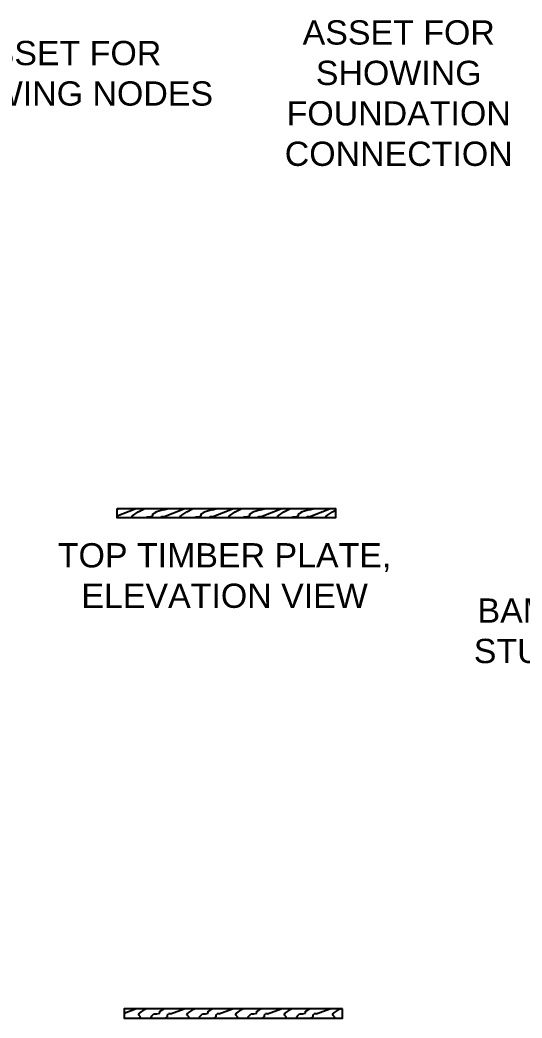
# Model space of a CAD drawing. Extents: x 6298 to 37851, y 8111 to 44134.
# Drawn here: x 11954 to 14022, y 21211 to 25326 of the extents above; entities that cross this region are included whole.
import ezdxf

# ---------------------------------------------------------------- set-up
doc = ezdxf.new("R2010")
doc.units = 0
doc.header["$MEASUREMENT"] = 0
for name, color, linetype in [('A-DIMENSIONS', 30, 'Continuous'), ('A-Hatch', 8, 'Continuous'), ('AR-Jambs', 3, 'Continuous'), ('AR-Timber Plate', 3, 'Continuous')]:
    doc.layers.add(name, color=color, linetype=linetype)
doc.styles.get("Standard").update_dxf_attribs({"font": 'arial.ttf'})

msp = doc.modelspace()

# ---------------------------------------------------------------- hatches: boundary and pattern name
at = {"layer": 'A-Hatch'}
h = msp.add_hatch(dxfattribs=at)
h.set_pattern_fill('HWOD20E1', color=256, scale=4, pattern_type=2)
h.set_pattern_definition([(14.03624, (-148454.88, -7694.04), (2e-07, 200), [32.9848, -791.6363]), (14.03624, (-148254.88, -7694.04), (2e-07, 200), [32.9848, -791.6363]), (14.03624, (-148054.88, -7694.04), (2e-07, 200), [32.9848, -791.6363]), (14.03624, (-147854.88, -7694.04), (2e-07, 200), [32.9848, -791.6363]), (18.43495, (-148422.88, -7686.04), (3e-07, 200), [37.9473, -594.5082]), (18.43495, (-148222.88, -7686.04), (3e-07, 200), [37.9473, -594.5082]), (18.43495, (-148022.88, -7686.04), (3e-07, 200), [37.9473, -594.5082]), (21.80141, (-148386.88, -7674.04), (-5e-06, 200), [21.5407, -1055.4923]), (21.80141, (-148186.88, -7674.04), (-5e-06, 200), [21.5407, -1055.4923]), (21.80141, (-147986.88, -7674.04), (-5e-06, 200), [21.5407, -1055.4923]), (21.80141, (-147786.88, -7674.04), (-5e-06, 200), [21.5407, -1055.4923]), (21.80141, (-147586.88, -7674.04), (-5e-06, 200), [21.5407, -1055.4923]), (63.43495, (-148366.88, -7666.04), (-3e-06, 199.999995), [8.94427, -438.26932]), (90, (-148362.88, -7658.04), (-200, 1e-14), [8, -192]), (153.43495, (-148362.88, -7650.04), (1e-05, 200), [8.94427, -438.2693]), (153.43495, (-148162.88, -7650.04), (1e-05, 200), [8.94427, -438.2693]), (90, (-148370.88, -7646.04), (-200, 1e-14), [8, -192]), (45, (-148370.88, -7638.04), (1e-14, 200), [5.65685, -277.18585]), (45, (-148366.88, -7634.04), (1e-14, 200), [5.65685, -277.18585]), (90, (-148362.88, -7630.04), (-200, 1e-14), [4, -196]), (146.30994, (-148362.88, -7626.04), (-1e-05, 200), [14.4222, -706.68805]), (146.30994, (-148162.88, -7626.04), (-1e-05, 200), [14.4222, -706.68805]), (146.30994, (-147962.88, -7626.04), (-1e-05, 200), [14.4222, -706.68805]), (168.69008, (-148374.88, -7618.04), (-2e-05, 200), [20.3961, -999.4078]), (168.69008, (-148174.88, -7618.04), (-2e-05, 200), [20.3961, -999.4078]), (168.69008, (-147974.88, -7618.04), (-2e-05, 200), [20.3961, -999.4078]), (168.69008, (-147774.88, -7618.04), (-2e-05, 200), [20.3961, -999.4078]), (168.69008, (-147574.88, -7618.04), (-2e-05, 200), [20.3961, -999.4078]), (171.86989, (-148394.88, -7614.04), (2e-05, 200), [28.2843, -1385.9293]), (171.86989, (-148194.88, -7614.04), (2e-05, 200), [28.2843, -1385.9293]), (171.86989, (-147994.88, -7614.04), (2e-05, 200), [28.2843, -1385.9293]), (171.86989, (-147794.88, -7614.04), (2e-05, 200), [28.2843, -1385.9293]), (171.86989, (-147594.88, -7614.04), (2e-05, 200), [28.2843, -1385.9293]), (171.86989, (-147394.88, -7614.04), (2e-05, 200), [28.2843, -1385.9293]), (171.86989, (-147194.88, -7614.04), (2e-05, 200), [28.2843, -1385.9293]), (172.87498, (-148422.88, -7610.04), (-2e-06, 200), [32.249, -1580.2025]), (172.87498, (-148222.88, -7610.04), (-2e-06, 200), [32.249, -1580.2025]), (172.87498, (-148022.88, -7610.04), (-2e-06, 200), [32.249, -1580.2025]), (172.87498, (-147822.88, -7610.04), (-2e-06, 200), [32.249, -1580.2025]), (172.87498, (-147622.88, -7610.04), (-2e-06, 200), [32.249, -1580.2025]), (172.87498, (-147422.88, -7610.04), (-2e-06, 200), [32.249, -1580.2025]), (172.87498, (-147222.88, -7610.04), (-2e-06, 200), [32.249, -1580.2025]), (172.87498, (-147022.88, -7610.04), (-2e-06, 200), [32.249, -1580.2025]), (20.85446, (-148454.88, -7722.04), (-1e-06, 200), [89.889, -4404.552]), (20.85446, (-148254.88, -7722.04), (-1e-06, 200), [89.889, -4404.552]), (20.85446, (-148054.88, -7722.04), (-1e-06, 200), [89.889, -4404.552]), (20.85446, (-147854.88, -7722.04), (-1e-06, 200), [89.889, -4404.552]), (20.85446, (-147654.88, -7722.04), (-1e-06, 200), [89.889, -4404.552]), (20.85446, (-147454.88, -7722.04), (-1e-06, 200), [89.889, -4404.552]), (20.85446, (-147254.88, -7722.04), (-1e-06, 200), [89.889, -4404.552]), (20.85446, (-147054.88, -7722.04), (-1e-06, 200), [89.889, -4404.552]), (20.85446, (-146854.88, -7722.04), (-1e-06, 200), [89.889, -4404.552]), (20.85446, (-146654.88, -7722.04), (-1e-06, 200), [89.889, -4404.552]), (20.85446, (-146454.88, -7722.04), (-1e-06, 200), [89.889, -4404.552]), (20.85446, (-146254.88, -7722.04), (-1e-06, 200), [89.889, -4404.552]), (20.85446, (-146054.88, -7722.04), (-1e-06, 200), [89.889, -4404.552]), (20.85446, (-145854.88, -7722.04), (-1e-06, 200), [89.889, -4404.552]), (20.85446, (-145654.88, -7722.04), (-1e-06, 200), [89.889, -4404.552]), (20.85446, (-145454.88, -7722.04), (-1e-06, 200), [89.889, -4404.552]), (20.85446, (-145254.88, -7722.04), (-1e-06, 200), [89.889, -4404.552]), (20.85446, (-145054.88, -7722.04), (-1e-06, 200), [89.889, -4404.552]), (20.85446, (-144854.88, -7722.04), (-1e-06, 200), [89.889, -4404.552]), (20.85446, (-144654.88, -7722.04), (-1e-06, 200), [89.889, -4404.552]), (20.85446, (-144454.88, -7722.04), (-1e-06, 200), [89.889, -4404.552]), (23.96249, (-148370.88, -7690.04), (-7e-06, 200), [39.3954, -1930.376]), (23.96249, (-148170.88, -7690.04), (-7e-06, 200), [39.3954, -1930.376]), (23.96249, (-147970.88, -7690.04), (-7e-06, 200), [39.3954, -1930.376]), (23.96249, (-147770.88, -7690.04), (-7e-06, 200), [39.3954, -1930.376]), (23.96249, (-147570.88, -7690.04), (-7e-06, 200), [39.3954, -1930.376]), (23.96249, (-147370.88, -7690.04), (-7e-06, 200), [39.3954, -1930.376]), (23.96249, (-147170.88, -7690.04), (-7e-06, 200), [39.3954, -1930.376]), (23.96249, (-146970.88, -7690.04), (-7e-06, 200), [39.3954, -1930.376]), (23.96249, (-146770.88, -7690.04), (-7e-06, 200), [39.3954, -1930.376]), (63.43495, (-148334.88, -7674.04), (-3e-06, 199.999995), [8.94427, -438.26932]), (108.43495, (-148330.88, -7666.04), (-9e-06, 200.000005), [12.6491, -619.8064]), (108.43495, (-148334.88, -7654.04), (-9e-06, 200.000005), [12.6491, -619.8064]), (45, (-148338.88, -7642.04), (1e-14, 200), [16.97056, -265.87216]), (71.56505, (-148326.88, -7630.04), (6e-06, 200.000006), [12.6491, -619.8064]), (135, (-148322.88, -7618.04), (1e-14, 200), [11.3137, -271.529]), (143.1301, (-148330.88, -7610.04), (-5e-07, 200), [20, -980]), (143.1301, (-148130.88, -7610.04), (-5e-07, 200), [20, -980]), (143.1301, (-147930.88, -7610.04), (-5e-07, 200), [20, -980]), (143.1301, (-147730.88, -7610.04), (-5e-07, 200), [20, -980]), (170.53767, (-148346.88, -7598.04), (2e-05, 200), [24.331, -1192.2214]), (170.53767, (-148146.88, -7598.04), (2e-05, 200), [24.331, -1192.2214]), (170.53767, (-147946.88, -7598.04), (2e-05, 200), [24.331, -1192.2214]), (170.53767, (-147746.88, -7598.04), (2e-05, 200), [24.331, -1192.2214]), (170.53767, (-147546.88, -7598.04), (2e-05, 200), [24.331, -1192.2214]), (170.53767, (-147346.88, -7598.04), (2e-05, 200), [24.331, -1192.2214]), (161.56505, (-148370.88, -7594.04), (1e-05, 200), [37.9473, -594.5082]), (161.56505, (-148170.88, -7594.04), (1e-05, 200), [37.9473, -594.5082]), (161.56505, (-147970.88, -7594.04), (1e-05, 200), [37.9473, -594.5082]), (170.53767, (-148406.88, -7582.04), (2e-05, 200), [48.6621, -1167.8904]), (170.53767, (-148206.88, -7582.04), (2e-05, 200), [48.6621, -1167.8904]), (170.53767, (-148006.88, -7582.04), (2e-05, 200), [48.6621, -1167.8904]), (170.53767, (-147806.88, -7582.04), (2e-05, 200), [48.6621, -1167.8904]), (170.53767, (-147606.88, -7582.04), (2e-05, 200), [48.6621, -1167.8904]), (170.53767, (-147406.88, -7582.04), (2e-05, 200), [48.6621, -1167.8904]), (116.56505, (-148374.88, -7742.04), (-1e-05, 200.000006), [8.94427, -438.26932]), (135, (-148378.88, -7734.04), (1e-14, 200), [11.3137, -271.529]), (63.43495, (-148386.88, -7726.04), (-3e-06, 199.999995), [8.94427, -438.26932]), (33.69007, (-148382.88, -7718.04), (7e-06, 200), [28.8444, -692.2659]), (33.69007, (-148182.88, -7718.04), (7e-06, 200), [28.8444, -692.2659]), (33.69007, (-147982.88, -7718.04), (7e-06, 200), [28.8444, -692.2659]), (26.56505, (-148358.88, -7702.04), (4e-06, 200), [35.7771, -411.4365]), (26.56505, (-148158.88, -7702.04), (4e-06, 200), [35.7771, -411.4365]), (15.9454, (-148326.88, -7686.04), (-3e-07, 200), [29.1204, -1426.9015]), (15.9454, (-148126.88, -7686.04), (-3e-07, 200), [29.1204, -1426.9015]), (15.9454, (-147926.88, -7686.04), (-3e-07, 200), [29.1204, -1426.9015]), (15.9454, (-147726.88, -7686.04), (-3e-07, 200), [29.1204, -1426.9015]), (15.9454, (-147526.88, -7686.04), (-3e-07, 200), [29.1204, -1426.9015]), (15.9454, (-147326.88, -7686.04), (-3e-07, 200), [29.1204, -1426.9015]), (15.9454, (-147126.88, -7686.04), (-3e-07, 200), [29.1204, -1426.9015]), (8.1301, (-148298.88, -7678.04), (5e-07, 200), [28.2843, -1385.9293]), (8.1301, (-148098.88, -7678.04), (5e-07, 200), [28.2843, -1385.9293]), (8.1301, (-147898.88, -7678.04), (5e-07, 200), [28.2843, -1385.9293]), (8.1301, (-147698.88, -7678.04), (5e-07, 200), [28.2843, -1385.9293]), (8.1301, (-147498.88, -7678.04), (5e-07, 200), [28.2843, -1385.9293]), (8.1301, (-147298.88, -7678.04), (5e-07, 200), [28.2843, -1385.9293]), (8.1301, (-147098.88, -7678.04), (5e-07, 200), [28.2843, -1385.9293]), (14.03624, (-148270.88, -7674.04), (2e-07, 200), [16.4924, -808.1287]), (14.03624, (-148070.88, -7674.04), (2e-07, 200), [16.4924, -808.1287]), (14.03624, (-147870.88, -7674.04), (2e-07, 200), [16.4924, -808.1287]), (14.03624, (-147670.88, -7674.04), (2e-07, 200), [16.4924, -808.1287]), (270, (-148374.88, -7742.04), (200, 1e-14), [4, -196]), (164.74489, (-148254.88, -7606.04), (-4e-06, 200), [45.607, -2234.744]), (164.74489, (-148054.88, -7606.04), (-4e-06, 200), [45.607, -2234.744]), (164.74489, (-147854.88, -7606.04), (-4e-06, 200), [45.607, -2234.744]), (164.74489, (-147654.88, -7606.04), (-4e-06, 200), [45.607, -2234.744]), (164.74489, (-147454.88, -7606.04), (-4e-06, 200), [45.607, -2234.744]), (164.74489, (-147254.88, -7606.04), (-4e-06, 200), [45.607, -2234.744]), (164.74489, (-147054.88, -7606.04), (-4e-06, 200), [45.607, -2234.744]), (164.74489, (-146854.88, -7606.04), (-4e-06, 200), [45.607, -2234.744]), (164.74489, (-146654.88, -7606.04), (-4e-06, 200), [45.607, -2234.744]), (164.74489, (-146454.88, -7606.04), (-4e-06, 200), [45.607, -2234.744]), (164.74489, (-146254.88, -7606.04), (-4e-06, 200), [45.607, -2234.744]), (159.44395, (-148298.88, -7594.04), (-2e-05, 200), [34.176, -1674.6248]), (159.44395, (-148098.88, -7594.04), (-2e-05, 200), [34.176, -1674.6248]), (159.44395, (-147898.88, -7594.04), (-2e-05, 200), [34.176, -1674.6248]), (159.44395, (-147698.88, -7594.04), (-2e-05, 200), [34.176, -1674.6248]), (159.44395, (-147498.88, -7594.04), (-2e-05, 200), [34.176, -1674.6248]), (159.44395, (-147298.88, -7594.04), (-2e-05, 200), [34.176, -1674.6248]), (159.44395, (-147098.88, -7594.04), (-2e-05, 200), [34.176, -1674.6248]), (159.44395, (-146898.88, -7594.04), (-2e-05, 200), [34.176, -1674.6248]), (135, (-148330.88, -7582.04), (1e-14, 200), [11.3137, -271.529]), (90, (-148338.88, -7574.04), (-200, 1e-14), [8, -192]), (63.43495, (-148338.88, -7566.04), (-3e-06, 199.999995), [8.94427, -438.26932]), (90, (-148334.88, -7558.04), (-200, 1e-14), [8, -192]), (90, (-148334.88, -7550.04), (-200, 1e-14), [4, -196]), (9.46232, (-148454.88, -7670.04), (2e-06, 200), [24.331, -1192.2214]), (9.46232, (-148254.88, -7670.04), (2e-06, 200), [24.331, -1192.2214]), (9.46232, (-148054.88, -7670.04), (2e-06, 200), [24.331, -1192.2214]), (9.46232, (-147854.88, -7670.04), (2e-06, 200), [24.331, -1192.2214]), (9.46232, (-147654.88, -7670.04), (2e-06, 200), [24.331, -1192.2214]), (9.46232, (-147454.88, -7670.04), (2e-06, 200), [24.331, -1192.2214]), (21.80141, (-148430.88, -7666.04), (-5e-06, 200), [21.5407, -1055.4923]), (21.80141, (-148230.88, -7666.04), (-5e-06, 200), [21.5407, -1055.4923]), (21.80141, (-148030.88, -7666.04), (-5e-06, 200), [21.5407, -1055.4923]), (21.80141, (-147830.88, -7666.04), (-5e-06, 200), [21.5407, -1055.4923]), (21.80141, (-147630.88, -7666.04), (-5e-06, 200), [21.5407, -1055.4923]), (45, (-148410.88, -7658.04), (1e-14, 200), [11.3137, -271.529]), (108.43495, (-148402.88, -7650.04), (-9e-06, 200.000005), [12.6491, -619.8064]), (153.43495, (-148406.88, -7638.04), (1e-05, 200), [17.88854, -429.32504]), (153.43495, (-148206.88, -7638.04), (1e-05, 200), [17.88854, -429.32504]), (165.96376, (-148422.88, -7630.04), (5e-06, 200), [16.4924, -808.1287]), (165.96376, (-148222.88, -7630.04), (5e-06, 200), [16.4924, -808.1287]), (165.96376, (-148022.88, -7630.04), (5e-06, 200), [16.4924, -808.1287]), (165.96376, (-147822.88, -7630.04), (5e-06, 200), [16.4924, -808.1287]), (165.96376, (-148438.88, -7626.04), (5e-06, 200), [16.4924, -808.1287]), (165.96376, (-148238.88, -7626.04), (5e-06, 200), [16.4924, -808.1287]), (165.96376, (-148038.88, -7626.04), (5e-06, 200), [16.4924, -808.1287]), (165.96376, (-147838.88, -7626.04), (5e-06, 200), [16.4924, -808.1287]), (158.19859, (-148254.88, -7574.04), (-2e-05, 200), [21.5407, -1055.4923]), (158.19859, (-148054.88, -7574.04), (-2e-05, 200), [21.5407, -1055.4923]), (158.19859, (-147854.88, -7574.04), (-2e-05, 200), [21.5407, -1055.4923]), (158.19859, (-147654.88, -7574.04), (-2e-05, 200), [21.5407, -1055.4923]), (158.19859, (-147454.88, -7574.04), (-2e-05, 200), [21.5407, -1055.4923]), (153.43495, (-148274.88, -7566.04), (1e-05, 200), [8.94427, -438.2693]), (153.43495, (-148074.88, -7566.04), (1e-05, 200), [8.94427, -438.2693]), (135, (-148282.88, -7562.04), (1e-14, 200), [11.3137, -271.529]), (90, (-148290.88, -7554.04), (-200, 1e-14), [4, -196]), (45, (-148290.88, -7550.04), (1e-14, 200), [5.65685, -277.18585]), (165.96376, (-148254.88, -7622.04), (5e-06, 200), [32.9848, -791.6363]), (165.96376, (-148054.88, -7622.04), (5e-06, 200), [32.9848, -791.6363]), (165.96376, (-147854.88, -7622.04), (5e-06, 200), [32.9848, -791.6363]), (165.96376, (-147654.88, -7622.04), (5e-06, 200), [32.9848, -791.6363]), (161.56505, (-148286.88, -7614.04), (1e-05, 200), [25.2982, -607.1573]), (161.56505, (-148086.88, -7614.04), (1e-05, 200), [25.2982, -607.1573]), (161.56505, (-147886.88, -7614.04), (1e-05, 200), [25.2982, -607.1573]), (149.03624, (-148310.88, -7606.04), (1e-05, 200), [23.3238, -1142.8666]), (149.03624, (-148110.88, -7606.04), (1e-05, 200), [23.3238, -1142.8666]), (149.03624, (-147910.88, -7606.04), (1e-05, 200), [23.3238, -1142.8666]), (149.03624, (-147710.88, -7606.04), (1e-05, 200), [23.3238, -1142.8666]), (149.03624, (-147510.88, -7606.04), (1e-05, 200), [23.3238, -1142.8666]), (153.43495, (-148330.88, -7594.04), (1e-05, 200), [26.8328, -420.38077]), (153.43495, (-148130.88, -7594.04), (1e-05, 200), [26.8328, -420.38077]), (135, (-148354.88, -7582.04), (1e-14, 200), [11.3137, -271.529]), (153.43495, (-148362.88, -7574.04), (1e-05, 200), [8.94427, -438.2693]), (153.43495, (-148162.88, -7574.04), (1e-05, 200), [8.94427, -438.2693]), (108.43495, (-148370.88, -7570.04), (-9e-06, 200.000005), [12.6491, -619.8064]), (90, (-148374.88, -7558.04), (-200, 1e-14), [12, -188]), (195.94539, (-148254.88, -7694.04), (2e-05, 200), [29.1204, -1426.9015]), (195.94539, (-148054.88, -7694.04), (2e-05, 200), [29.1204, -1426.9015]), (195.94539, (-147854.88, -7694.04), (2e-05, 200), [29.1204, -1426.9015]), (195.94539, (-147654.88, -7694.04), (2e-05, 200), [29.1204, -1426.9015]), (195.94539, (-147454.88, -7694.04), (2e-05, 200), [29.1204, -1426.9015]), (195.94539, (-147254.88, -7694.04), (2e-05, 200), [29.1204, -1426.9015]), (195.94539, (-147054.88, -7694.04), (2e-05, 200), [29.1204, -1426.9015]), (206.56506, (-148282.88, -7702.04), (-3e-05, 200), [8.94427, -438.2693]), (206.56506, (-148082.88, -7702.04), (-3e-05, 200), [8.94427, -438.2693]), (180, (-148254.88, -7722.04), (-2e-14, -200), [8, -192]), (90, (-148334.88, -7746.04), (-200, 1e-14), [12, -188]), (45, (-148334.88, -7734.04), (1e-14, 200), [5.65685, -277.18585]), (45, (-148330.88, -7730.04), (1e-14, 200), [11.3137, -271.529]), (0, (-148322.88, -7722.04), (0, 200), [12, -188]), (18.43495, (-148310.88, -7722.04), (3e-07, 200), [12.6491, -619.8064]), (18.43495, (-148110.88, -7722.04), (3e-07, 200), [12.6491, -619.8064]), (18.43495, (-147910.88, -7722.04), (3e-07, 200), [12.6491, -619.8064]), (90, (-148298.88, -7718.04), (-200, 1e-14), [8, -192]), (26.56505, (-148298.88, -7710.04), (4e-06, 200), [8.94427, -438.2693]), (26.56505, (-148098.88, -7710.04), (4e-06, 200), [8.94427, -438.2693]), (45, (-148286.88, -7746.04), (1e-14, 200), [5.65685, -277.18585]), (26.56505, (-148282.88, -7742.04), (4e-06, 200), [8.94427, -438.2693]), (26.56505, (-148082.88, -7742.04), (4e-06, 200), [8.94427, -438.2693]), (26.56505, (-148274.88, -7738.04), (4e-06, 200), [8.94427, -438.2693]), (26.56505, (-148074.88, -7738.04), (4e-06, 200), [8.94427, -438.2693]), (90, (-148266.88, -7734.04), (-200, 1e-14), [4, -196]), (90, (-148266.88, -7730.04), (-200, 1e-14), [4, -196]), (45, (-148266.88, -7726.04), (1e-14, 200), [5.65685, -277.18585])])
h.paths.add_polyline_path([(12354.5, 23311.4), (12354.5, 23273.4), (13254.5, 23273.3), (13254.5, 23311.5)])
h = msp.add_hatch(dxfattribs=at)
h.set_pattern_fill('HWOD20E1', color=256, scale=4, pattern_type=2)
h.set_pattern_definition([(14.03624, (-148426.09, -9744.01), (2e-07, 200), [32.9848, -791.6363]), (14.03624, (-148226.09, -9744.01), (2e-07, 200), [32.9848, -791.6363]), (14.03624, (-148026.09, -9744.01), (2e-07, 200), [32.9848, -791.6363]), (14.03624, (-147826.09, -9744.01), (2e-07, 200), [32.9848, -791.6363]), (18.43495, (-148394.09, -9736.01), (3e-07, 200), [37.9473, -594.5082]), (18.43495, (-148194.09, -9736.01), (3e-07, 200), [37.9473, -594.5082]), (18.43495, (-147994.09, -9736.01), (3e-07, 200), [37.9473, -594.5082]), (21.80141, (-148358.09, -9724.01), (-5e-06, 200), [21.5407, -1055.4923]), (21.80141, (-148158.09, -9724.01), (-5e-06, 200), [21.5407, -1055.4923]), (21.80141, (-147958.09, -9724.01), (-5e-06, 200), [21.5407, -1055.4923]), (21.80141, (-147758.09, -9724.01), (-5e-06, 200), [21.5407, -1055.4923]), (21.80141, (-147558.09, -9724.01), (-5e-06, 200), [21.5407, -1055.4923]), (63.43495, (-148338.09, -9716.01), (-3e-06, 199.999995), [8.94427, -438.26932]), (90, (-148334.1, -9708.01), (-200, 1e-14), [8, -192]), (153.43495, (-148334.09, -9700.01), (1e-05, 200), [8.94427, -438.2693]), (153.43495, (-148134.09, -9700.01), (1e-05, 200), [8.94427, -438.2693]), (90, (-148342.1, -9696.01), (-200, 1e-14), [8, -192]), (45, (-148342.09, -9688.01), (1e-14, 200), [5.65685, -277.18585]), (45, (-148338.09, -9684.01), (1e-14, 200), [5.65685, -277.18585]), (90, (-148334.1, -9680.01), (-200, 1e-14), [4, -196]), (146.30994, (-148334.09, -9676.01), (-1e-05, 200), [14.4222, -706.68805]), (146.30994, (-148134.09, -9676.01), (-1e-05, 200), [14.4222, -706.68805]), (146.30994, (-147934.09, -9676.01), (-1e-05, 200), [14.4222, -706.68805]), (168.69008, (-148346.09, -9668.01), (-2e-05, 200), [20.3961, -999.4078]), (168.69008, (-148146.09, -9668.01), (-2e-05, 200), [20.3961, -999.4078]), (168.69008, (-147946.09, -9668.01), (-2e-05, 200), [20.3961, -999.4078]), (168.69008, (-147746.09, -9668.01), (-2e-05, 200), [20.3961, -999.4078]), (168.69008, (-147546.09, -9668.01), (-2e-05, 200), [20.3961, -999.4078]), (171.86989, (-148366.1, -9664.01), (2e-05, 200), [28.2843, -1385.9293]), (171.86989, (-148166.1, -9664.01), (2e-05, 200), [28.2843, -1385.9293]), (171.86989, (-147966.1, -9664.01), (2e-05, 200), [28.2843, -1385.9293]), (171.86989, (-147766.1, -9664.01), (2e-05, 200), [28.2843, -1385.9293]), (171.86989, (-147566.1, -9664.01), (2e-05, 200), [28.2843, -1385.9293]), (171.86989, (-147366.1, -9664.01), (2e-05, 200), [28.2843, -1385.9293]), (171.86989, (-147166.1, -9664.01), (2e-05, 200), [28.2843, -1385.9293]), (172.87498, (-148394.1, -9660.01), (-2e-06, 200), [32.249, -1580.2025]), (172.87498, (-148194.1, -9660.01), (-2e-06, 200), [32.249, -1580.2025]), (172.87498, (-147994.1, -9660.01), (-2e-06, 200), [32.249, -1580.2025]), (172.87498, (-147794.1, -9660.01), (-2e-06, 200), [32.249, -1580.2025]), (172.87498, (-147594.1, -9660.01), (-2e-06, 200), [32.249, -1580.2025]), (172.87498, (-147394.1, -9660.01), (-2e-06, 200), [32.249, -1580.2025]), (172.87498, (-147194.1, -9660.01), (-2e-06, 200), [32.249, -1580.2025]), (172.87498, (-146994.1, -9660.01), (-2e-06, 200), [32.249, -1580.2025]), (20.85446, (-148426.09, -9772.01), (-1e-06, 200), [89.889, -4404.552]), (20.85446, (-148226.09, -9772.01), (-1e-06, 200), [89.889, -4404.552]), (20.85446, (-148026.09, -9772.01), (-1e-06, 200), [89.889, -4404.552]), (20.85446, (-147826.09, -9772.01), (-1e-06, 200), [89.889, -4404.552]), (20.85446, (-147626.09, -9772.01), (-1e-06, 200), [89.889, -4404.552]), (20.85446, (-147426.09, -9772.01), (-1e-06, 200), [89.889, -4404.552]), (20.85446, (-147226.09, -9772.01), (-1e-06, 200), [89.889, -4404.552]), (20.85446, (-147026.09, -9772.01), (-1e-06, 200), [89.889, -4404.552]), (20.85446, (-146826.09, -9772.01), (-1e-06, 200), [89.889, -4404.552]), (20.85446, (-146626.09, -9772.01), (-1e-06, 200), [89.889, -4404.552]), (20.85446, (-146426.09, -9772.01), (-1e-06, 200), [89.889, -4404.552]), (20.85446, (-146226.09, -9772.01), (-1e-06, 200), [89.889, -4404.552]), (20.85446, (-146026.09, -9772.01), (-1e-06, 200), [89.889, -4404.552]), (20.85446, (-145826.09, -9772.01), (-1e-06, 200), [89.889, -4404.552]), (20.85446, (-145626.09, -9772.01), (-1e-06, 200), [89.889, -4404.552]), (20.85446, (-145426.09, -9772.01), (-1e-06, 200), [89.889, -4404.552]), (20.85446, (-145226.09, -9772.01), (-1e-06, 200), [89.889, -4404.552]), (20.85446, (-145026.09, -9772.01), (-1e-06, 200), [89.889, -4404.552]), (20.85446, (-144826.09, -9772.01), (-1e-06, 200), [89.889, -4404.552]), (20.85446, (-144626.09, -9772.01), (-1e-06, 200), [89.889, -4404.552]), (20.85446, (-144426.09, -9772.01), (-1e-06, 200), [89.889, -4404.552]), (23.96249, (-148342.09, -9740.01), (-7e-06, 200), [39.3954, -1930.376]), (23.96249, (-148142.09, -9740.01), (-7e-06, 200), [39.3954, -1930.376]), (23.96249, (-147942.09, -9740.01), (-7e-06, 200), [39.3954, -1930.376]), (23.96249, (-147742.09, -9740.01), (-7e-06, 200), [39.3954, -1930.376]), (23.96249, (-147542.09, -9740.01), (-7e-06, 200), [39.3954, -1930.376]), (23.96249, (-147342.09, -9740.01), (-7e-06, 200), [39.3954, -1930.376]), (23.96249, (-147142.09, -9740.01), (-7e-06, 200), [39.3954, -1930.376]), (23.96249, (-146942.09, -9740.01), (-7e-06, 200), [39.3954, -1930.376]), (23.96249, (-146742.09, -9740.01), (-7e-06, 200), [39.3954, -1930.376]), (63.43495, (-148306.09, -9724.01), (-3e-06, 199.999995), [8.94427, -438.26932]), (108.43495, (-148302.09, -9716.014), (-9e-06, 200.000005), [12.6491, -619.8064]), (108.43495, (-148306.09, -9704.014), (-9e-06, 200.000005), [12.6491, -619.8064]), (45, (-148310.09, -9692.01), (1e-14, 200), [16.97056, -265.87216]), (71.56505, (-148298.09, -9680.014), (6e-06, 200.000006), [12.6491, -619.8064]), (135, (-148294.09, -9668.01), (1e-14, 200), [11.3137, -271.529]), (143.1301, (-148302.09, -9660.01), (-5e-07, 200), [20, -980]), (143.1301, (-148102.09, -9660.01), (-5e-07, 200), [20, -980]), (143.1301, (-147902.09, -9660.01), (-5e-07, 200), [20, -980]), (143.1301, (-147702.09, -9660.01), (-5e-07, 200), [20, -980]), (170.53767, (-148318.09, -9648.01), (2e-05, 200), [24.331, -1192.2214]), (170.53767, (-148118.09, -9648.01), (2e-05, 200), [24.331, -1192.2214]), (170.53767, (-147918.09, -9648.01), (2e-05, 200), [24.331, -1192.2214]), (170.53767, (-147718.09, -9648.01), (2e-05, 200), [24.331, -1192.2214]), (170.53767, (-147518.09, -9648.01), (2e-05, 200), [24.331, -1192.2214]), (170.53767, (-147318.09, -9648.01), (2e-05, 200), [24.331, -1192.2214]), (161.56505, (-148342.09, -9644.01), (1e-05, 200), [37.9473, -594.5082]), (161.56505, (-148142.09, -9644.01), (1e-05, 200), [37.9473, -594.5082]), (161.56505, (-147942.09, -9644.01), (1e-05, 200), [37.9473, -594.5082]), (170.53767, (-148378.09, -9632.01), (2e-05, 200), [48.6621, -1167.8904]), (170.53767, (-148178.09, -9632.01), (2e-05, 200), [48.6621, -1167.8904]), (170.53767, (-147978.09, -9632.01), (2e-05, 200), [48.6621, -1167.8904]), (170.53767, (-147778.09, -9632.01), (2e-05, 200), [48.6621, -1167.8904]), (170.53767, (-147578.09, -9632.01), (2e-05, 200), [48.6621, -1167.8904]), (170.53767, (-147378.09, -9632.01), (2e-05, 200), [48.6621, -1167.8904]), (116.56505, (-148346.09, -9792.01), (-1e-05, 200.000006), [8.94427, -438.26932]), (135, (-148350.09, -9784.01), (1e-14, 200), [11.3137, -271.529]), (63.43495, (-148358.09, -9776.01), (-3e-06, 199.999995), [8.94427, -438.26932]), (33.69007, (-148354.09, -9768.01), (7e-06, 200), [28.8444, -692.2659]), (33.69007, (-148154.09, -9768.01), (7e-06, 200), [28.8444, -692.2659]), (33.69007, (-147954.09, -9768.01), (7e-06, 200), [28.8444, -692.2659]), (26.56505, (-148330.09, -9752.01), (4e-06, 200), [35.7771, -411.4365]), (26.56505, (-148130.09, -9752.01), (4e-06, 200), [35.7771, -411.4365]), (15.9454, (-148298.09, -9736.01), (-3e-07, 200), [29.1204, -1426.9015]), (15.9454, (-148098.09, -9736.01), (-3e-07, 200), [29.1204, -1426.9015]), (15.9454, (-147898.09, -9736.01), (-3e-07, 200), [29.1204, -1426.9015]), (15.9454, (-147698.09, -9736.01), (-3e-07, 200), [29.1204, -1426.9015]), (15.9454, (-147498.09, -9736.01), (-3e-07, 200), [29.1204, -1426.9015]), (15.9454, (-147298.09, -9736.01), (-3e-07, 200), [29.1204, -1426.9015]), (15.9454, (-147098.09, -9736.01), (-3e-07, 200), [29.1204, -1426.9015]), (8.1301, (-148270.1, -9728.01), (5e-07, 200), [28.2843, -1385.9293]), (8.1301, (-148070.1, -9728.01), (5e-07, 200), [28.2843, -1385.9293]), (8.1301, (-147870.1, -9728.01), (5e-07, 200), [28.2843, -1385.9293]), (8.1301, (-147670.1, -9728.01), (5e-07, 200), [28.2843, -1385.9293]), (8.1301, (-147470.1, -9728.01), (5e-07, 200), [28.2843, -1385.9293]), (8.1301, (-147270.1, -9728.01), (5e-07, 200), [28.2843, -1385.9293]), (8.1301, (-147070.1, -9728.01), (5e-07, 200), [28.2843, -1385.9293]), (14.03624, (-148242.09, -9724.01), (2e-07, 200), [16.4924, -808.1287]), (14.03624, (-148042.09, -9724.01), (2e-07, 200), [16.4924, -808.1287]), (14.03624, (-147842.09, -9724.01), (2e-07, 200), [16.4924, -808.1287]), (14.03624, (-147642.09, -9724.01), (2e-07, 200), [16.4924, -808.1287]), (270, (-148346.1, -9792.01), (200, 1e-14), [4, -196]), (164.74489, (-148226.09, -9656.01), (-4e-06, 200), [45.607, -2234.744]), (164.74489, (-148026.09, -9656.01), (-4e-06, 200), [45.607, -2234.744]), (164.74489, (-147826.09, -9656.01), (-4e-06, 200), [45.607, -2234.744]), (164.74489, (-147626.09, -9656.01), (-4e-06, 200), [45.607, -2234.744]), (164.74489, (-147426.09, -9656.01), (-4e-06, 200), [45.607, -2234.744]), (164.74489, (-147226.09, -9656.01), (-4e-06, 200), [45.607, -2234.744]), (164.74489, (-147026.09, -9656.01), (-4e-06, 200), [45.607, -2234.744]), (164.74489, (-146826.09, -9656.01), (-4e-06, 200), [45.607, -2234.744]), (164.74489, (-146626.09, -9656.01), (-4e-06, 200), [45.607, -2234.744]), (164.74489, (-146426.09, -9656.01), (-4e-06, 200), [45.607, -2234.744]), (164.74489, (-146226.09, -9656.01), (-4e-06, 200), [45.607, -2234.744]), (159.44395, (-148270.09, -9644.01), (-2e-05, 200), [34.176, -1674.6248]), (159.44395, (-148070.09, -9644.01), (-2e-05, 200), [34.176, -1674.6248]), (159.44395, (-147870.09, -9644.01), (-2e-05, 200), [34.176, -1674.6248]), (159.44395, (-147670.09, -9644.01), (-2e-05, 200), [34.176, -1674.6248]), (159.44395, (-147470.09, -9644.01), (-2e-05, 200), [34.176, -1674.6248]), (159.44395, (-147270.09, -9644.01), (-2e-05, 200), [34.176, -1674.6248]), (159.44395, (-147070.09, -9644.01), (-2e-05, 200), [34.176, -1674.6248]), (159.44395, (-146870.09, -9644.01), (-2e-05, 200), [34.176, -1674.6248]), (135, (-148302.09, -9632.01), (1e-14, 200), [11.3137, -271.529]), (90, (-148310.1, -9624.01), (-200, 1e-14), [8, -192]), (63.43495, (-148310.09, -9616.01), (-3e-06, 199.999995), [8.94427, -438.26932]), (90, (-148306.1, -9608.01), (-200, 1e-14), [8, -192]), (90, (-148306.1, -9600.01), (-200, 1e-14), [4, -196]), (9.46232, (-148426.09, -9720.01), (2e-06, 200), [24.331, -1192.2214]), (9.46232, (-148226.09, -9720.01), (2e-06, 200), [24.331, -1192.2214]), (9.46232, (-148026.09, -9720.01), (2e-06, 200), [24.331, -1192.2214]), (9.46232, (-147826.09, -9720.01), (2e-06, 200), [24.331, -1192.2214]), (9.46232, (-147626.09, -9720.01), (2e-06, 200), [24.331, -1192.2214]), (9.46232, (-147426.09, -9720.01), (2e-06, 200), [24.331, -1192.2214]), (21.80141, (-148402.09, -9716.01), (-5e-06, 200), [21.5407, -1055.4923]), (21.80141, (-148202.09, -9716.01), (-5e-06, 200), [21.5407, -1055.4923]), (21.80141, (-148002.09, -9716.01), (-5e-06, 200), [21.5407, -1055.4923]), (21.80141, (-147802.09, -9716.01), (-5e-06, 200), [21.5407, -1055.4923]), (21.80141, (-147602.09, -9716.01), (-5e-06, 200), [21.5407, -1055.4923]), (45, (-148382.09, -9708.01), (1e-14, 200), [11.3137, -271.529]), (108.43495, (-148374.09, -9700.014), (-9e-06, 200.000005), [12.6491, -619.8064]), (153.43495, (-148378.09, -9688.01), (1e-05, 200), [17.88854, -429.32504]), (153.43495, (-148178.09, -9688.01), (1e-05, 200), [17.88854, -429.32504]), (165.96376, (-148394.09, -9680.01), (5e-06, 200), [16.4924, -808.1287]), (165.96376, (-148194.09, -9680.01), (5e-06, 200), [16.4924, -808.1287]), (165.96376, (-147994.09, -9680.01), (5e-06, 200), [16.4924, -808.1287]), (165.96376, (-147794.09, -9680.01), (5e-06, 200), [16.4924, -808.1287]), (165.96376, (-148410.09, -9676.01), (5e-06, 200), [16.4924, -808.1287]), (165.96376, (-148210.09, -9676.01), (5e-06, 200), [16.4924, -808.1287]), (165.96376, (-148010.09, -9676.01), (5e-06, 200), [16.4924, -808.1287]), (165.96376, (-147810.09, -9676.01), (5e-06, 200), [16.4924, -808.1287]), (158.19859, (-148226.09, -9624.01), (-2e-05, 200), [21.5407, -1055.4923]), (158.19859, (-148026.09, -9624.01), (-2e-05, 200), [21.5407, -1055.4923]), (158.19859, (-147826.09, -9624.01), (-2e-05, 200), [21.5407, -1055.4923]), (158.19859, (-147626.09, -9624.01), (-2e-05, 200), [21.5407, -1055.4923]), (158.19859, (-147426.09, -9624.01), (-2e-05, 200), [21.5407, -1055.4923]), (153.43495, (-148246.09, -9616.01), (1e-05, 200), [8.94427, -438.2693]), (153.43495, (-148046.09, -9616.01), (1e-05, 200), [8.94427, -438.2693]), (135, (-148254.09, -9612.01), (1e-14, 200), [11.3137, -271.529]), (90, (-148262.1, -9604.01), (-200, 1e-14), [4, -196]), (45, (-148262.09, -9600.01), (1e-14, 200), [5.65685, -277.18585]), (165.96376, (-148226.09, -9672.01), (5e-06, 200), [32.9848, -791.6363]), (165.96376, (-148026.09, -9672.01), (5e-06, 200), [32.9848, -791.6363]), (165.96376, (-147826.09, -9672.01), (5e-06, 200), [32.9848, -791.6363]), (165.96376, (-147626.09, -9672.01), (5e-06, 200), [32.9848, -791.6363]), (161.56505, (-148258.09, -9664.01), (1e-05, 200), [25.2982, -607.1573]), (161.56505, (-148058.09, -9664.01), (1e-05, 200), [25.2982, -607.1573]), (161.56505, (-147858.09, -9664.01), (1e-05, 200), [25.2982, -607.1573]), (149.03624, (-148282.09, -9656.01), (1e-05, 200), [23.3238, -1142.8666]), (149.03624, (-148082.09, -9656.01), (1e-05, 200), [23.3238, -1142.8666]), (149.03624, (-147882.09, -9656.01), (1e-05, 200), [23.3238, -1142.8666]), (149.03624, (-147682.09, -9656.01), (1e-05, 200), [23.3238, -1142.8666]), (149.03624, (-147482.09, -9656.01), (1e-05, 200), [23.3238, -1142.8666]), (153.43495, (-148302.09, -9644.01), (1e-05, 200), [26.8328, -420.38077]), (153.43495, (-148102.09, -9644.01), (1e-05, 200), [26.8328, -420.38077]), (135, (-148326.09, -9632.01), (1e-14, 200), [11.3137, -271.529]), (153.43495, (-148334.09, -9624.01), (1e-05, 200), [8.94427, -438.2693]), (153.43495, (-148134.09, -9624.01), (1e-05, 200), [8.94427, -438.2693]), (108.43495, (-148342.09, -9620.014), (-9e-06, 200.000005), [12.6491, -619.8064]), (90, (-148346.1, -9608.01), (-200, 1e-14), [12, -188]), (195.94539, (-148226.09, -9744.01), (2e-05, 200), [29.1204, -1426.9015]), (195.94539, (-148026.09, -9744.01), (2e-05, 200), [29.1204, -1426.9015]), (195.94539, (-147826.09, -9744.01), (2e-05, 200), [29.1204, -1426.9015]), (195.94539, (-147626.09, -9744.01), (2e-05, 200), [29.1204, -1426.9015]), (195.94539, (-147426.09, -9744.01), (2e-05, 200), [29.1204, -1426.9015]), (195.94539, (-147226.09, -9744.01), (2e-05, 200), [29.1204, -1426.9015]), (195.94539, (-147026.09, -9744.01), (2e-05, 200), [29.1204, -1426.9015]), (206.56506, (-148254.09, -9752.01), (-3e-05, 200), [8.94427, -438.2693]), (206.56506, (-148054.09, -9752.01), (-3e-05, 200), [8.94427, -438.2693]), (180, (-148226.1, -9772.01), (-2e-14, -200), [8, -192]), (90, (-148306.1, -9796.01), (-200, 1e-14), [12, -188]), (45, (-148306.09, -9784.01), (1e-14, 200), [5.65685, -277.18585]), (45, (-148302.09, -9780.01), (1e-14, 200), [11.3137, -271.529]), (0, (-148294.1, -9772.01), (0, 200), [12, -188]), (18.43495, (-148282.09, -9772.01), (3e-07, 200), [12.6491, -619.8064]), (18.43495, (-148082.09, -9772.01), (3e-07, 200), [12.6491, -619.8064]), (18.43495, (-147882.09, -9772.01), (3e-07, 200), [12.6491, -619.8064]), (90, (-148270.1, -9768.01), (-200, 1e-14), [8, -192]), (26.56505, (-148270.09, -9760.01), (4e-06, 200), [8.94427, -438.2693]), (26.56505, (-148070.09, -9760.01), (4e-06, 200), [8.94427, -438.2693]), (45, (-148258.09, -9796.01), (1e-14, 200), [5.65685, -277.18585]), (26.56505, (-148254.09, -9792.01), (4e-06, 200), [8.94427, -438.2693]), (26.56505, (-148054.09, -9792.01), (4e-06, 200), [8.94427, -438.2693]), (26.56505, (-148246.09, -9788.01), (4e-06, 200), [8.94427, -438.2693]), (26.56505, (-148046.09, -9788.01), (4e-06, 200), [8.94427, -438.2693]), (90, (-148238.1, -9784.01), (-200, 1e-14), [4, -196]), (90, (-148238.1, -9780.01), (-200, 1e-14), [4, -196]), (45, (-148238.09, -9776.01), (1e-14, 200), [5.65685, -277.18585])])
h.paths.add_polyline_path([(12383.3, 21249.4), (12383.3, 21211.4), (13283.3, 21211.4), (13283.3, 21249.4)])

# ---------------------------------------------------------------- linework, layer by layer
at = {"layer": 'AR-Jambs'}
msp.add_lwpolyline([(13283.3, 21249.4), (12383.3, 21249.4), (12383.3, 21211.4), (13283.3, 21211.4)], close=True, dxfattribs=at)
at = {"layer": 'AR-Timber Plate'}
msp.add_lwpolyline([(12354.1, 23311.4), (13254.1, 23311.4), (13254.1, 23273.4), (12354.1, 23273.4)], close=True, dxfattribs=at)

# ---------------------------------------------------------------- texts
at = {"layer": 'A-DIMENSIONS', "char_height": 100, "attachment_point": 2}
for s, width, insert in [('ASSET FOR SHOWING FOUNDATION CONNECTION', 1221.915, (13514.3, 25324.2)), ('ASSET FOR SHOWING NODES', 1221.915, (12140.5, 25239.3)), ('TOP TIMBER PLATE, ELEVATION VIEW', 1375.854, (12797.1, 23168.9)), ('\\pxt13; BAMBOO CRIPPLE STUD, ELEVATION VIEW', 1343.853, (14444.4, 22941.2))]:
    msp.add_mtext_dynamic_manual_height_columns(s, width=width, gutter_width=1, heights=[0], dxfattribs=dict(at, insert=insert))

doc.saveas('drawing.dxf')
